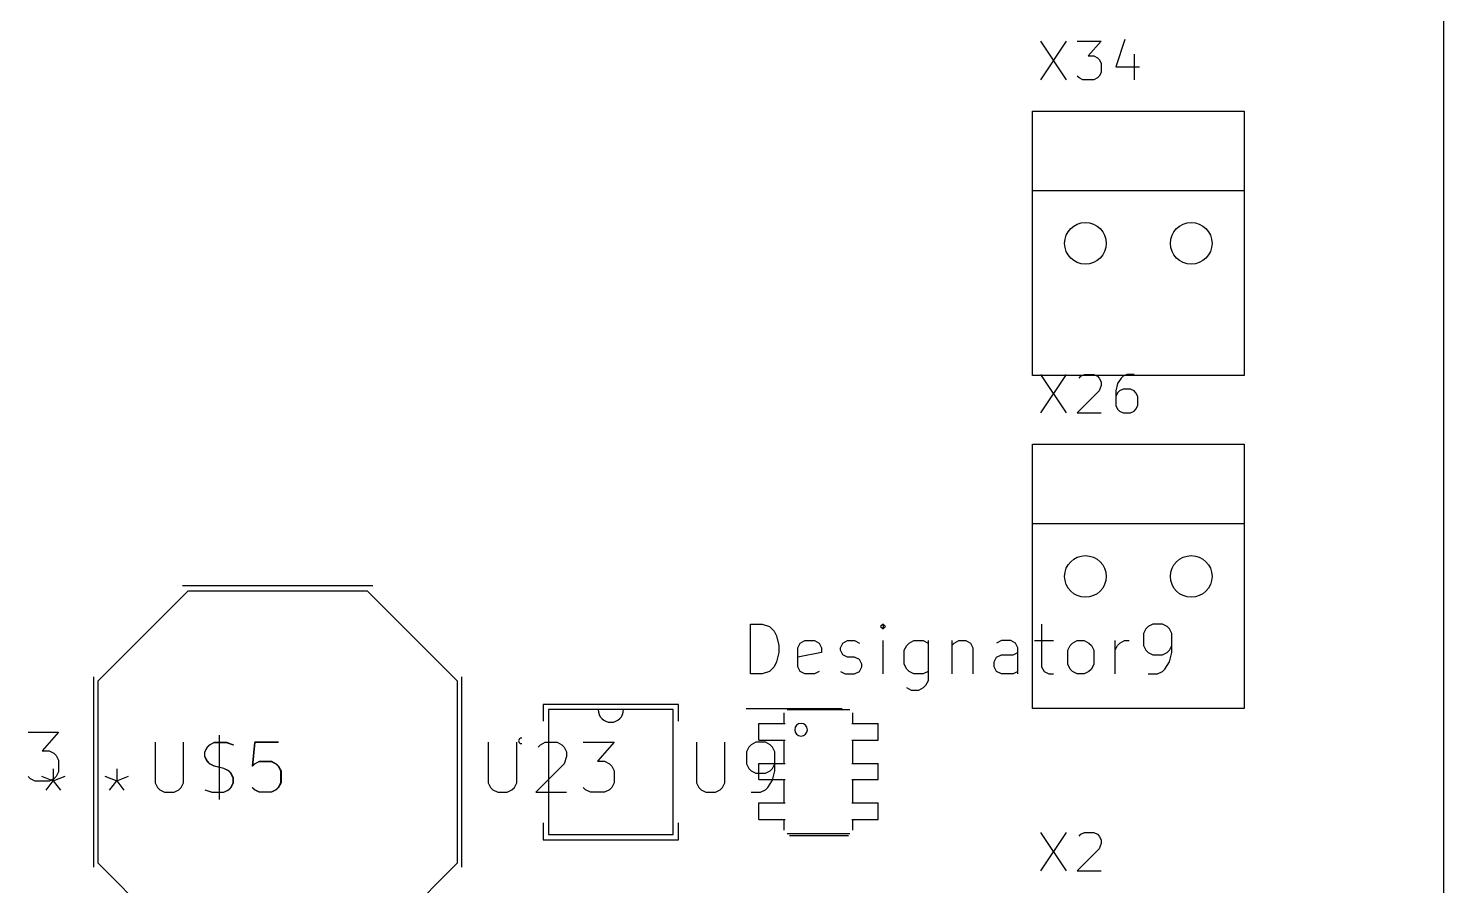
# Model space of a CAD drawing. Header units: millimetres. Extents: x 0 to 280, y 0 to 300.
# Drawn here: x 246.01 to 280, y 84.27 to 104.86 of the extents above; entities that cross this region are included whole.
import ezdxf

# ---------------------------------------------------------------- set-up
doc = ezdxf.new("R2010")
doc.units = ezdxf.units.MM
for name, color, linetype, true_color in [('Edge.Cuts', 254, 'CONTINUOUS', 0xd0d2cd), ('F.Fab', 9, 'CONTINUOUS', 0xafafaf), ('F.Silkscreen', 41, 'CONTINUOUS', 0xf2eda1)]:
    doc.layers.add(name, color=color, linetype=linetype, true_color=true_color)

msp = doc.modelspace()

# ---------------------------------------------------------------- linework, layer by layer
at = {"layer": 'Edge.Cuts', "linetype": 'CONTINUOUS'}
msp.add_line((280, 0), (280, 300), dxfattribs=at)
at = {"layer": 'Edge.Cuts'}
for centre in [(271.397, 99.698), (273.937, 99.698), (271.397, 91.698), (273.937, 91.698)]:
    msp.add_circle(centre, 0.5, dxfattribs=at)
at = {"layer": 'F.Fab', "linetype": 'CONTINUOUS'}
for p, q in [((249.841, 91.3434), (247.682, 89.1844)), ((254.159, 91.3434), (249.841, 91.3434)), ((256.318, 89.1844), (254.159, 91.3434)), ((247.682, 89.1844), (247.682, 84.8156)), ((256.318, 84.8156), (256.318, 89.1844)), ((258.5014, 88.4986), (258.5014, 85.5014)), ((259.6952, 88.4986), (258.5014, 88.4986)), ((260.3048, 88.4986), (259.6952, 88.4986)), ((261.4986, 88.4986), (260.3048, 88.4986)), ((261.4986, 85.5014), (261.4986, 88.4986)), ((264.1618, 88.1684), (264.1618, 88.4224)), ((264.238, 88.4986), (265.7366, 88.4986)), ((265.8128, 88.1684), (265.8128, 88.4224)), ((263.5522, 88.1684), (264.1618, 88.1684)), ((263.5522, 87.762), (263.5522, 88.1684)), ((264.1618, 88.1684), (264.1872, 88.1684)), ((265.7874, 88.1684), (265.8128, 88.1684)), ((265.8128, 88.1684), (266.4224, 88.1684)), ((266.4224, 87.762), (266.4224, 88.1684)), ((249.055849, 87.713754), (249.055849, 86.743644)), ((249.057769, 87.708861), (249.057769, 86.742451)), ((249.73994, 86.742451), (249.73994, 87.708861)), ((249.740633, 86.743644), (249.740633, 87.713754)), ((250.365264, 87.652013), (250.478959, 87.708861)), ((250.368352, 87.656689), (250.482482, 87.713754)), ((250.478959, 87.708861), (250.763198, 87.708861)), ((250.482482, 87.713754), (250.767809, 87.713754)), ((250.592655, 87.879404), (250.592655, 86.344518)), ((250.596613, 87.88495), (250.596613, 86.344186)), ((250.763198, 87.708861), (250.93374, 87.652013)), ((250.767809, 87.713754), (250.939005, 87.656689)), ((251.445369, 87.708861), (251.388521, 87.140385)), ((251.452593, 87.713754), (251.395528, 87.143101)), ((252.013845, 87.708861), (251.445369, 87.708861)), ((252.023247, 87.713754), (251.452593, 87.713754)), ((257.055849, 87.713754), (257.055849, 86.743644)), ((257.740633, 86.743644), (257.740633, 87.713754)), ((258.311286, 87.656689), (258.425417, 87.713754)), ((258.425417, 87.713754), (258.710744, 87.713754)), ((258.710744, 87.713754), (258.824874, 87.656689)), ((259.338463, 87.713754), (260.080312, 87.713754)), ((260.080312, 87.713754), (259.680855, 87.257232)), ((262.055849, 87.713754), (262.055849, 86.743644)), ((262.740633, 86.743644), (262.740633, 87.713754)), ((263.482482, 87.713754), (263.368352, 87.656689)), ((263.710744, 87.713754), (263.482482, 87.713754)), ((263.5522, 87.762), (264.1618, 87.762)), ((263.824874, 87.656689), (263.710744, 87.713754)), ((264.1618, 87.762), (264.1872, 87.762)), ((264.1618, 87.2032), (264.1618, 87.762)), ((265.7874, 87.762), (265.8128, 87.762)), ((265.8128, 87.762), (266.4224, 87.762)), ((265.8128, 87.2032), (265.8128, 87.762)), ((250.251569, 87.48147), (250.308417, 87.595166)), ((250.251569, 87.367775), (250.251569, 87.48147)), ((250.308417, 87.25408), (250.251569, 87.367775)), ((250.254221, 87.485493), (250.311286, 87.599624)), ((250.254221, 87.371362), (250.254221, 87.485493)), ((250.311286, 87.257232), (250.254221, 87.371362)), ((250.308417, 87.595166), (250.365264, 87.652013)), ((250.311286, 87.599624), (250.368352, 87.656689)), ((258.254221, 87.599624), (258.311286, 87.656689)), ((258.824874, 87.656689), (258.88194, 87.599624)), ((258.88194, 87.599624), (258.939005, 87.485493)), ((258.939005, 87.371362), (258.88194, 87.200166)), ((258.939005, 87.485493), (258.939005, 87.371362)), ((263.311286, 87.599624), (263.254221, 87.485493)), ((263.254221, 87.485493), (263.254221, 87.200166)), ((263.368352, 87.656689), (263.311286, 87.599624)), ((263.88194, 87.599624), (263.824874, 87.656689)), ((263.939005, 87.485493), (263.88194, 87.599624)), ((263.939005, 87.02897), (263.939005, 87.485493)), ((248.136111, 87.073861), (248.136111, 86.789623)), ((248.136111, 87.073861), (248.136111, 86.789623)), ((250.365264, 87.197232), (250.308417, 87.25408)), ((250.368352, 87.200166), (250.311286, 87.257232)), ((250.478959, 87.140385), (250.365264, 87.197232)), ((250.482482, 87.143101), (250.368352, 87.200166)), ((250.70635, 87.083537), (250.478959, 87.140385)), ((250.710744, 87.086036), (250.482482, 87.143101)), ((250.820045, 87.026689), (250.70635, 87.083537)), ((250.824874, 87.02897), (250.710744, 87.086036)), ((250.876893, 86.969842), (250.820045, 87.026689)), ((250.88194, 86.971905), (250.824874, 87.02897)), ((251.388521, 87.140385), (251.445369, 87.197232)), ((251.395528, 87.143101), (251.452593, 87.200166)), ((251.445369, 87.197232), (251.559064, 87.25408)), ((251.452593, 87.200166), (251.566724, 87.257232)), ((251.559064, 87.25408), (251.843302, 87.25408)), ((251.566724, 87.257232), (251.852051, 87.257232)), ((251.843302, 87.25408), (251.956997, 87.197232)), ((251.852051, 87.257232), (251.966181, 87.200166)), ((251.956997, 87.197232), (252.013845, 87.140385)), ((251.966181, 87.200166), (252.023247, 87.143101)), ((252.013845, 87.140385), (252.070692, 87.026689)), ((252.023247, 87.143101), (252.080312, 87.02897)), ((252.070692, 87.026689), (252.070692, 86.742451)), ((252.080312, 87.02897), (252.080312, 86.743644)), ((258.88194, 87.200166), (258.197156, 86.515382)), ((259.680855, 87.257232), (259.852051, 87.257232)), ((259.852051, 87.257232), (259.966181, 87.200166)), ((259.966181, 87.200166), (260.023247, 87.143101)), ((260.023247, 87.143101), (260.080312, 87.02897)), ((260.080312, 87.02897), (260.080312, 86.743644)), ((263.254221, 87.200166), (263.311286, 87.086036)), ((263.311286, 87.086036), (263.368352, 87.02897)), ((263.368352, 87.02897), (263.482482, 86.971905)), ((263.5522, 87.2032), (264.1618, 87.2032)), ((263.5522, 86.8222), (263.5522, 87.2032)), ((263.710744, 86.971905), (263.824874, 87.02897)), ((263.824874, 87.02897), (263.88194, 87.086036)), ((263.88194, 87.086036), (263.939005, 87.200166)), ((263.88194, 86.800709), (263.939005, 87.02897)), ((264.1618, 87.2032), (264.1872, 87.2032)), ((265.7874, 87.2032), (265.8128, 87.2032)), ((265.8128, 87.2032), (266.4224, 87.2032)), ((266.4224, 86.8222), (266.4224, 87.2032)), ((247.851873, 86.903318), (248.136111, 86.789623)), ((247.851873, 86.903318), (248.136111, 86.789623)), ((247.965569, 86.562232), (248.136111, 86.789623)), ((247.965569, 86.562232), (248.136111, 86.789623)), ((248.136111, 86.789623), (248.42035, 86.903318)), ((248.136111, 86.789623), (248.42035, 86.903318)), ((248.136111, 86.789623), (248.306654, 86.562232)), ((248.136111, 86.789623), (248.306654, 86.562232)), ((249.055849, 86.743644), (249.112915, 86.629513)), ((249.057769, 86.742451), (249.114616, 86.628756)), ((249.683092, 86.628756), (249.73994, 86.742451)), ((249.683568, 86.629513), (249.740633, 86.743644)), ((250.93374, 86.856147), (250.876893, 86.969842)), ((250.876893, 86.628756), (250.93374, 86.742451)), ((250.939005, 86.857774), (250.88194, 86.971905)), ((250.88194, 86.629513), (250.939005, 86.743644)), ((250.93374, 86.742451), (250.93374, 86.856147)), ((250.939005, 86.743644), (250.939005, 86.857774)), ((252.070692, 86.742451), (252.013845, 86.628756)), ((252.080312, 86.743644), (252.023247, 86.629513)), ((257.055849, 86.743644), (257.112915, 86.629513)), ((257.683568, 86.629513), (257.740633, 86.743644)), ((260.080312, 86.743644), (260.023247, 86.629513)), ((262.055849, 86.743644), (262.112915, 86.629513)), ((262.683568, 86.629513), (262.740633, 86.743644)), ((263.482482, 86.971905), (263.710744, 86.971905)), ((263.5522, 86.8222), (264.1618, 86.8222)), ((263.767809, 86.629513), (263.88194, 86.800709)), ((264.1618, 86.8222), (264.1872, 86.8222)), ((264.1618, 86.2634), (264.1618, 86.8222)), ((265.7874, 86.8222), (265.8128, 86.8222)), ((265.8128, 86.8222), (266.4224, 86.8222)), ((265.8128, 86.2634), (265.8128, 86.8222)), ((249.112915, 86.629513), (249.16998, 86.572448)), ((249.114616, 86.628756), (249.171464, 86.571909)), ((249.16998, 86.572448), (249.284111, 86.515382)), ((249.171464, 86.571909), (249.285159, 86.515061)), ((249.284111, 86.515382), (249.512372, 86.515382)), ((249.285159, 86.515061), (249.51255, 86.515061)), ((249.512372, 86.515382), (249.626503, 86.572448)), ((249.51255, 86.515061), (249.626245, 86.571909)), ((249.626245, 86.571909), (249.683092, 86.628756)), ((249.626503, 86.572448), (249.683568, 86.629513)), ((250.251569, 86.571909), (250.422112, 86.515061)), ((250.254221, 86.572448), (250.425417, 86.515382)), ((250.422112, 86.515061), (250.70635, 86.515061)), ((250.425417, 86.515382), (250.710744, 86.515382)), ((250.70635, 86.515061), (250.820045, 86.571909)), ((250.710744, 86.515382), (250.824874, 86.572448)), ((250.820045, 86.571909), (250.876893, 86.628756)), ((250.824874, 86.572448), (250.88194, 86.629513)), ((251.445369, 86.571909), (251.388521, 86.628756)), ((251.452593, 86.572448), (251.395528, 86.629513)), ((251.559064, 86.515061), (251.445369, 86.571909)), ((251.566724, 86.515382), (251.452593, 86.572448)), ((251.843302, 86.515061), (251.559064, 86.515061)), ((251.852051, 86.515382), (251.566724, 86.515382)), ((251.956997, 86.571909), (251.843302, 86.515061)), ((251.966181, 86.572448), (251.852051, 86.515382)), ((252.013845, 86.628756), (251.956997, 86.571909)), ((252.023247, 86.629513), (251.966181, 86.572448)), ((257.112915, 86.629513), (257.16998, 86.572448)), ((257.16998, 86.572448), (257.284111, 86.515382)), ((257.284111, 86.515382), (257.512372, 86.515382)), ((257.512372, 86.515382), (257.626503, 86.572448)), ((257.626503, 86.572448), (257.683568, 86.629513)), ((258.197156, 86.515382), (258.939005, 86.515382)), ((259.395528, 86.572448), (259.338463, 86.629513)), ((259.509659, 86.515382), (259.395528, 86.572448)), ((259.852051, 86.515382), (259.509659, 86.515382)), ((259.966181, 86.572448), (259.852051, 86.515382)), ((260.023247, 86.629513), (259.966181, 86.572448)), ((262.112915, 86.629513), (262.16998, 86.572448)), ((262.16998, 86.572448), (262.284111, 86.515382)), ((262.284111, 86.515382), (262.512372, 86.515382)), ((262.512372, 86.515382), (262.626503, 86.572448)), ((262.626503, 86.572448), (262.683568, 86.629513)), ((263.368352, 86.515382), (263.596613, 86.515382)), ((263.596613, 86.515382), (263.710744, 86.572448)), ((263.710744, 86.572448), (263.767809, 86.629513)), ((263.5522, 86.2634), (264.1618, 86.2634)), ((263.5522, 85.857), (263.5522, 86.2634)), ((264.1618, 86.2634), (264.1872, 86.2634)), ((265.7874, 86.2634), (265.8128, 86.2634)), ((265.8128, 86.2634), (266.4224, 86.2634)), ((266.4224, 85.857), (266.4224, 86.2634)), ((263.5522, 85.857), (264.1618, 85.857)), ((264.1618, 85.857), (264.1872, 85.857)), ((264.1618, 85.603), (264.1618, 85.857)), ((265.7874, 85.857), (265.8128, 85.857)), ((265.8128, 85.857), (266.4224, 85.857)), ((265.8128, 85.603), (265.8128, 85.857)), ((258.5014, 85.5014), (261.4986, 85.5014)), ((264.238, 85.5268), (265.7366, 85.5268)), ((247.682, 84.8156), (249.841, 82.6566)), ((254.159, 82.6566), (256.318, 84.8156))]:
    msp.add_line(p, q, dxfattribs=at)
at = {"layer": 'F.Fab'}
for centre in [(271.397, 99.698), (273.937, 99.698), (271.397, 91.698), (273.937, 91.698)]:
    msp.add_circle(centre, 0.5, dxfattribs=at)
for centre, radius, start, end in [((260, 88.4986), 0.3048, -180, 0), ((264.5682, 88.016), 0.1524, 0, 180), ((264.5682, 88.016), 0.1524, -180, 0)]:
    msp.add_arc(centre, radius, start, end, dxfattribs=at)
at = {"layer": 'F.Silkscreen', "linetype": 'CONTINUOUS'}
for p, q in [((270.319237, 104.550463), (270.93561, 103.625903)), ((270.93561, 104.550463), (270.319237, 103.625903)), ((271.19977, 104.550463), (271.772116, 104.550463)), ((271.772116, 104.550463), (271.46393, 104.19825)), ((272.344463, 104.59449), (272.124329, 103.93409)), ((271.46393, 104.19825), (271.59601, 104.19825)), ((271.59601, 104.19825), (271.684063, 104.154223)), ((271.684063, 104.154223), (271.72809, 104.110196)), ((271.72809, 104.110196), (271.772116, 104.022143)), ((271.772116, 104.022143), (271.772116, 103.80201)), ((272.564596, 104.242276), (272.564596, 103.625903)), ((271.243796, 103.66993), (271.19977, 103.713956)), ((271.33185, 103.625903), (271.243796, 103.66993)), ((271.684063, 103.66993), (271.59601, 103.625903)), ((271.72809, 103.713956), (271.684063, 103.66993)), ((271.772116, 103.80201), (271.72809, 103.713956)), ((272.124329, 103.93409), (272.696676, 103.93409)), ((271.59601, 103.625903), (271.33185, 103.625903)), ((270.127, 102.873), (275.207, 102.873)), ((270.127, 100.968), (270.127, 102.873)), ((275.207, 102.873), (275.207, 100.968)), ((270.127, 100.968), (275.207, 100.968)), ((270.127, 96.523), (270.127, 100.968)), ((275.207, 100.968), (275.207, 96.523)), ((270.319237, 96.550463), (270.93561, 95.625903)), ((270.93561, 96.550463), (270.319237, 95.625903)), ((271.287823, 96.506436), (271.375876, 96.550463)), ((271.375876, 96.550463), (271.59601, 96.550463)), ((271.59601, 96.550463), (271.684063, 96.506436)), ((272.388489, 96.550463), (272.300436, 96.506436)), ((272.564596, 96.550463), (272.388489, 96.550463)), ((275.207, 96.523), (270.127, 96.523)), ((271.243796, 96.46241), (271.287823, 96.506436)), ((271.684063, 96.506436), (271.72809, 96.46241)), ((271.72809, 96.46241), (271.772116, 96.374356)), ((271.772116, 96.286303), (271.72809, 96.154223)), ((271.772116, 96.374356), (271.772116, 96.286303)), ((272.168356, 96.33033), (272.124329, 96.154223)), ((272.256409, 96.46241), (272.168356, 96.33033)), ((272.300436, 96.19825), (272.212383, 96.154223)), ((272.300436, 96.506436), (272.256409, 96.46241)), ((272.476543, 96.19825), (272.300436, 96.19825)), ((272.564596, 96.154223), (272.476543, 96.19825)), ((271.72809, 96.154223), (271.19977, 95.625903)), ((272.124329, 96.154223), (272.124329, 95.80201)), ((272.168356, 96.110196), (272.124329, 96.022143)), ((272.212383, 96.154223), (272.168356, 96.110196)), ((272.608623, 96.110196), (272.564596, 96.154223)), ((272.652649, 96.022143), (272.608623, 96.110196)), ((272.652649, 95.80201), (272.652649, 96.022143)), ((271.19977, 95.625903), (271.772116, 95.625903)), ((272.124329, 95.80201), (272.168356, 95.713956)), ((272.168356, 95.713956), (272.212383, 95.66993)), ((272.212383, 95.66993), (272.300436, 95.625903)), ((272.300436, 95.625903), (272.476543, 95.625903)), ((272.476543, 95.625903), (272.564596, 95.66993)), ((272.564596, 95.66993), (272.608623, 95.713956)), ((272.608623, 95.713956), (272.652649, 95.80201)), ((270.127, 94.873), (275.207, 94.873)), ((270.127, 92.968), (270.127, 94.873)), ((275.207, 94.873), (275.207, 92.968)), ((270.127, 92.968), (275.207, 92.968)), ((270.127, 88.523), (270.127, 92.968)), ((275.207, 92.968), (275.207, 88.523)), ((254.286, 91.4704), (249.714, 91.4704)), ((263.353169, 89.359861), (263.353169, 90.553661)), ((263.353169, 90.553661), (263.637407, 90.553661)), ((263.637407, 90.553661), (263.80795, 90.496813)), ((263.80795, 90.496813), (263.921645, 90.383118)), ((266.536636, 90.553661), (266.479788, 90.496813)), ((266.479788, 90.496813), (266.536636, 90.439966)), ((266.593483, 90.496813), (266.536636, 90.553661)), ((266.536636, 90.553661), (266.536636, 90.439966)), ((266.536636, 90.439966), (266.593483, 90.496813)), ((270.345427, 90.553661), (270.345427, 89.530404)), ((272.846722, 90.439966), (272.789874, 90.32627)), ((272.903569, 90.496813), (272.846722, 90.439966)), ((273.017264, 90.553661), (272.903569, 90.496813)), ((273.244655, 90.553661), (273.017264, 90.553661)), ((273.35835, 90.496813), (273.244655, 90.553661)), ((273.415198, 90.439966), (273.35835, 90.496813)), ((273.472045, 90.32627), (273.415198, 90.439966)), ((263.921645, 90.383118), (263.978492, 90.269423)), ((263.978492, 90.269423), (264.03534, 90.042032)), ((264.490121, 89.985185), (264.546969, 90.09888)), ((264.546969, 90.09888), (264.660664, 90.155728)), ((264.660664, 90.155728), (264.888054, 90.155728)), ((264.888054, 90.155728), (265.00175, 90.09888)), ((265.00175, 90.09888), (265.058597, 89.985185)), ((265.513378, 89.985185), (265.570226, 90.09888)), ((265.570226, 90.09888), (265.683921, 90.155728)), ((265.683921, 90.155728), (265.854464, 90.155728)), ((265.854464, 90.155728), (265.968159, 90.09888)), ((266.536636, 89.359861), (266.536636, 90.155728)), ((267.105112, 90.042032), (267.161959, 90.09888)), ((267.161959, 90.09888), (267.275654, 90.155728)), ((267.275654, 90.155728), (267.503045, 90.155728)), ((267.503045, 90.155728), (267.61674, 90.09888)), ((267.61674, 90.155728), (267.61674, 89.189318)), ((268.185217, 90.155728), (268.185217, 89.359861)), ((268.185217, 90.042032), (268.242064, 90.09888)), ((268.242064, 90.09888), (268.355759, 90.155728)), ((268.355759, 90.155728), (268.526302, 90.155728)), ((268.526302, 90.155728), (268.639998, 90.09888)), ((268.639998, 90.09888), (268.696845, 89.985185)), ((269.379017, 90.155728), (269.265322, 90.09888)), ((269.606407, 90.155728), (269.379017, 90.155728)), ((269.720103, 90.09888), (269.606407, 90.155728)), ((269.77695, 89.985185), (269.720103, 90.09888)), ((270.174884, 90.155728), (270.629665, 90.155728)), ((271.027598, 90.042032), (271.084445, 90.09888)), ((271.084445, 90.09888), (271.19814, 90.155728)), ((271.19814, 90.155728), (271.368683, 90.155728)), ((271.368683, 90.155728), (271.482379, 90.09888)), ((271.482379, 90.09888), (271.539226, 90.042032)), ((272.107703, 89.359861), (272.107703, 90.155728)), ((272.16455, 90.042032), (272.221398, 90.09888)), ((272.221398, 90.09888), (272.335093, 90.155728)), ((272.335093, 90.155728), (272.448788, 90.155728)), ((272.789874, 90.32627), (272.789874, 90.042032)), ((273.472045, 89.871489), (273.472045, 90.32627)), ((264.03534, 89.871489), (263.978492, 89.644099)), ((264.03534, 90.042032), (264.03534, 89.871489)), ((264.490121, 89.530404), (264.490121, 89.985185)), ((265.058597, 89.871489), (264.490121, 89.757794)), ((265.058597, 89.985185), (265.058597, 89.871489)), ((265.513378, 89.928337), (265.513378, 89.985185)), ((265.570226, 89.814642), (265.513378, 89.928337)), ((265.683921, 89.757794), (265.570226, 89.814642)), ((265.854464, 89.757794), (265.683921, 89.757794)), ((265.968159, 89.700947), (265.854464, 89.757794)), ((267.048264, 89.928337), (267.105112, 90.042032)), ((267.048264, 89.587251), (267.048264, 89.928337)), ((268.696845, 89.985185), (268.696845, 89.359861)), ((269.208474, 89.644099), (269.265322, 89.757794)), ((269.265322, 89.757794), (269.379017, 89.814642)), ((269.379017, 89.814642), (269.663255, 89.814642)), ((269.663255, 89.814642), (269.77695, 89.871489)), ((269.77695, 89.359861), (269.77695, 89.985185)), ((270.97075, 89.928337), (271.027598, 90.042032)), ((270.97075, 89.587251), (270.97075, 89.928337)), ((271.539226, 90.042032), (271.596074, 89.928337)), ((271.596074, 89.928337), (271.596074, 89.587251)), ((272.107703, 89.928337), (272.16455, 90.042032)), ((272.789874, 90.042032), (272.846722, 89.928337)), ((272.846722, 89.928337), (272.903569, 89.871489)), ((272.903569, 89.871489), (273.017264, 89.814642)), ((273.017264, 89.814642), (273.244655, 89.814642)), ((273.244655, 89.814642), (273.35835, 89.871489)), ((273.35835, 89.871489), (273.415198, 89.928337)), ((273.415198, 89.928337), (273.472045, 90.042032)), ((273.415198, 89.644099), (273.472045, 89.871489)), ((263.80795, 89.416709), (263.637407, 89.359861)), ((263.921645, 89.530404), (263.80795, 89.416709)), ((263.978492, 89.644099), (263.921645, 89.530404)), ((264.546969, 89.416709), (264.490121, 89.530404)), ((264.660664, 89.359861), (264.546969, 89.416709)), ((265.00175, 89.416709), (264.888054, 89.359861)), ((265.513378, 89.416709), (265.627073, 89.359861)), ((265.854464, 89.359861), (265.968159, 89.416709)), ((266.025007, 89.587251), (265.968159, 89.700947)), ((265.968159, 89.416709), (266.025007, 89.530404)), ((266.025007, 89.530404), (266.025007, 89.587251)), ((267.105112, 89.473556), (267.048264, 89.587251)), ((267.161959, 89.416709), (267.105112, 89.473556)), ((267.275654, 89.359861), (267.161959, 89.416709)), ((267.61674, 89.416709), (267.503045, 89.359861)), ((269.208474, 89.530404), (269.208474, 89.644099)), ((269.265322, 89.416709), (269.208474, 89.530404)), ((269.379017, 89.359861), (269.265322, 89.416709)), ((269.77695, 89.416709), (269.663255, 89.359861)), ((270.345427, 89.530404), (270.402274, 89.416709)), ((270.402274, 89.416709), (270.515969, 89.359861)), ((271.027598, 89.473556), (270.97075, 89.587251)), ((271.084445, 89.416709), (271.027598, 89.473556)), ((271.19814, 89.359861), (271.084445, 89.416709)), ((271.482379, 89.416709), (271.368683, 89.359861)), ((271.539226, 89.473556), (271.482379, 89.416709)), ((271.596074, 89.587251), (271.539226, 89.473556)), ((273.13096, 89.359861), (273.244655, 89.416709)), ((273.244655, 89.416709), (273.301503, 89.473556)), ((273.301503, 89.473556), (273.415198, 89.644099)), ((247.5804, 89.286), (247.5804, 84.714)), ((256.4196, 84.714), (256.4196, 89.286)), ((263.637407, 89.359861), (263.353169, 89.359861)), ((264.888054, 89.359861), (264.660664, 89.359861)), ((265.627073, 89.359861), (265.854464, 89.359861)), ((267.503045, 89.359861), (267.275654, 89.359861)), ((267.559893, 89.075623), (267.503045, 89.018775)), ((267.61674, 89.189318), (267.559893, 89.075623)), ((269.663255, 89.359861), (269.379017, 89.359861)), ((270.515969, 89.359861), (270.629665, 89.359861)), ((271.368683, 89.359861), (271.19814, 89.359861)), ((272.903569, 89.359861), (273.13096, 89.359861)), ((267.218807, 88.961928), (267.105112, 89.018775)), ((267.38935, 88.961928), (267.218807, 88.961928)), ((267.503045, 89.018775), (267.38935, 88.961928)), ((258.3744, 88.6256), (258.3744, 88.2192)), ((261.6256, 88.6256), (258.3744, 88.6256)), ((261.6256, 88.2192), (261.6256, 88.6256)), ((263.2474, 88.524), (265.5588, 88.524)), ((275.207, 88.523), (270.127, 88.523)), ((246.012103, 87.960372), (246.74043, 87.960372)), ((246.74043, 87.960372), (246.348254, 87.512171)), ((246.348254, 87.512171), (246.516329, 87.512171)), ((246.516329, 87.512171), (246.62838, 87.456146)), ((246.62838, 87.456146), (246.684405, 87.400121)), ((246.684405, 87.400121), (246.74043, 87.288071)), ((246.612111, 87.073861), (246.612111, 86.789623)), ((246.612111, 87.073861), (246.612111, 86.789623)), ((246.74043, 87.288071), (246.74043, 87.007945)), ((246.068128, 86.83987), (246.012103, 86.895895)), ((246.180178, 86.783844), (246.068128, 86.83987)), ((246.516329, 86.783844), (246.180178, 86.783844)), ((246.327873, 86.903318), (246.612111, 86.789623)), ((246.327873, 86.903318), (246.612111, 86.789623)), ((246.441569, 86.562232), (246.612111, 86.789623)), ((246.441569, 86.562232), (246.612111, 86.789623)), ((246.62838, 86.83987), (246.516329, 86.783844)), ((246.612111, 86.789623), (246.89635, 86.903318)), ((246.612111, 86.789623), (246.89635, 86.903318)), ((246.612111, 86.789623), (246.782654, 86.562232)), ((246.612111, 86.789623), (246.782654, 86.562232)), ((246.684405, 86.895895), (246.62838, 86.83987)), ((246.74043, 87.007945), (246.684405, 86.895895)), ((258.3744, 85.7808), (258.3744, 85.3744)), ((261.6256, 85.3744), (261.6256, 85.7808)), ((258.3744, 85.3744), (261.6256, 85.3744)), ((264.2888, 85.476), (265.7112, 85.476)), ((270.319237, 85.550463), (270.93561, 84.625903)), ((270.93561, 85.550463), (270.319237, 84.625903)), ((271.243796, 85.46241), (271.287823, 85.506436)), ((271.287823, 85.506436), (271.375876, 85.550463)), ((271.375876, 85.550463), (271.59601, 85.550463)), ((271.59601, 85.550463), (271.684063, 85.506436)), ((271.684063, 85.506436), (271.72809, 85.46241)), ((271.72809, 85.46241), (271.772116, 85.374356)), ((271.772116, 85.374356), (271.772116, 85.286303)), ((271.72809, 85.154223), (271.19977, 84.625903)), ((271.772116, 85.286303), (271.72809, 85.154223)), ((271.19977, 84.625903), (271.772116, 84.625903))]:
    msp.add_line(p, q, dxfattribs=at)
at = {"layer": 'F.Silkscreen'}
for centre in [(271.397, 99.698), (273.937, 99.698), (271.397, 91.698), (273.937, 91.698)]:
    msp.add_circle(centre, 0.5, dxfattribs=at)
msp.add_arc((257.849978, 87.7493), 0.065589, -284.4998168, -75.5001832, dxfattribs=at)

doc.saveas('drawing.dxf')
